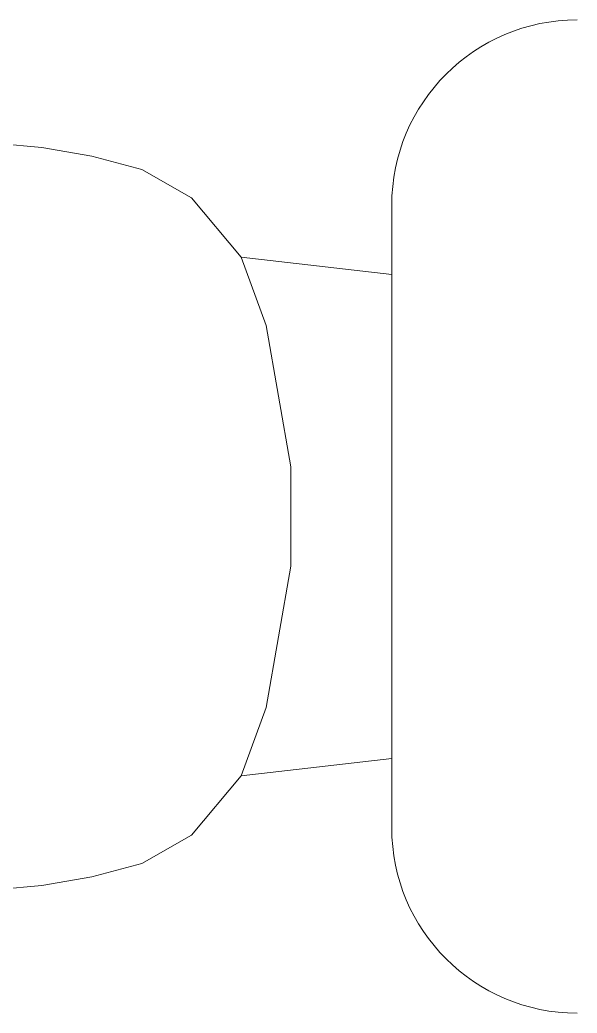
# Model space of a CAD drawing. Header units: inches. Extents: x -4169 to -1846, y 9706 to 12377.
# Drawn here: x -3506.85 to -3495.65, y 10479.74 to 10499.69 of the extents above; entities that cross this region are included whole.
import ezdxf

# ---------------------------------------------------------------- set-up
doc = ezdxf.new("R2010")
doc.units = ezdxf.units.IN
doc.header["$MEASUREMENT"] = 0
for name, color, linetype, lineweight in [('0-1', 7, 'Continuous', 5), ('0-2', 10, 'Continuous', 18), ('P-SANR-FIXT-2', 7, 'Continuous', 9)]:
    doc.layers.add(name, color=color, linetype=linetype, lineweight=lineweight)

# ---------------------------------------------------------------- blocks, each defined once
blk = doc.blocks.new('Toilet-Domestic-3D - Toilet-Domestic-3D-1372870-ENLARGED RCP - 1ST FLOOR PLAN')
at = {"layer": 'P-SANR-FIXT-2'}
for p, q in [((-7.413, -0.996), (-7.5, 0)), ((7.5, 0), (7.413, -0.996)), ((-7.236, -2), (-7.413, -0.996)), ((7.413, -0.996), (7.236, -2)), ((-6.968, -3), (-7.236, -2)), ((7.236, -2), (6.968, -3)), ((-6.401, -4), (-6.968, -3)), ((6.968, -3), (6.401, -4)), ((-5.209, -5), (-6.401, -4)), ((6.401, -4), (5.209, -5)), ((-3.836, -5.5), (-5.209, -5)), ((-4.862, -8.024), (-5.209, -5)), ((5.209, -5), (3.836, -5.5)), ((4.862, -8.024), (5.209, -5)), ((-1, -6), (-3.836, -5.5)), ((3.836, -5.5), (1, -6)), ((1, -6), (-1, -6)), ((6.25, -8.024), (-6.25, -8.024))]:
    blk.add_line(p, q, dxfattribs=at)
for centre, start, end in [((-6.25, -11.75), 90, 180), ((6.25, -11.75), 0, 90)]:
    blk.add_arc(centre, 3.726, start, end, dxfattribs=at)
blk = doc.blocks.new('CTR - 1st Phase - Unit Layouts_rvt-1-ENLARGED RCP - 1ST FLOOR PLAN')
at = {"layer": '0-2', "rotation": 89.99999999996766}
blk.add_blockref('Toilet-Domestic-3D - Toilet-Domestic-3D-1372870-ENLARGED RCP - 1ST FLOOR PLAN', (-3507.4, 10489.718), dxfattribs=at)

msp = doc.modelspace()

# ---------------------------------------------------------------- block references
at = {"layer": '0-1'}
msp.add_blockref('CTR - 1st Phase - Unit Layouts_rvt-1-ENLARGED RCP - 1ST FLOOR PLAN', (0, 0), dxfattribs=at)

doc.saveas('drawing.dxf')
